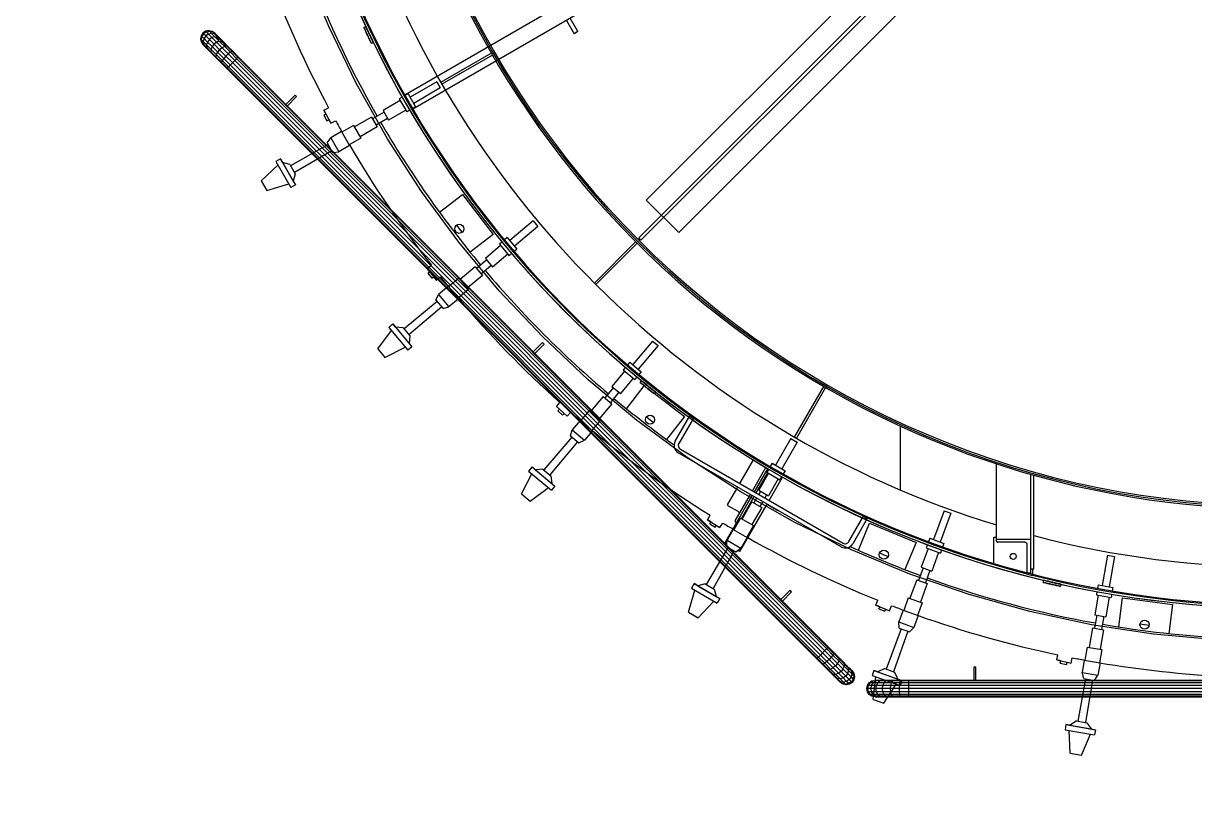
# Model space of a CAD drawing. Header units: metres. Extents: x 0 to 63075, y 0 to 44550.
# Drawn here: x 57811 to 58334, y 38478 to 38830 of the extents above; entities that cross this region are included whole.
import ezdxf

# ---------------------------------------------------------------- set-up
doc = ezdxf.new("R2010")
doc.units = ezdxf.units.M
doc.header["$LTSCALE"] = 75
for name, color, linetype in [('GSB', 7, 'Continuous'), ('ML6', 1, 'Continuous'), ('SDM', 7, 'Continuous'), ('SL1', 8, 'Continuous')]:
    doc.layers.add(name, color=color, linetype=linetype)
doc.styles.add('ROMANS', font='ROMANS.SHX')
doc.dimstyles.new('75___1-75', dxfattribs={"dimscale": 75, "dimtxt": 2.5, "dimasz": 2, "dimexe": 1.5, "dimexo": 1, "dimgap": 0.5, "dimtad": 1, "dimdec": 0, "dimzin": 12, "dimtxsty": 'ROMANS', "dimcen": 0, "dimclrd": 256, "dimclre": 256, "dimclrt": 3, "dimazin": 3, "dimtfac": 1, "dimtdec": 0, "dimtmove": 0, "dimatfit": 0, "dimfxl": 1, "dimlwd": -1, "dimlwe": -1, "dimarcsym": 0})

# ---------------------------------------------------------------- blocks, each defined once
blk = doc.blocks.new('A$C6bae614f')
at = {"layer": 'SL1'}
for p, q in [((400986.7, 32866.5), (402615.2, 34495)), ((400964.2, 32754.3), (402654.6, 34444.6)), ((402661.3, 34437.8), (400971, 32747.5)), ((402711.8, 34398.5), (401083.2, 32770)), ((401992, 34174.3), (400268.2, 33179.1)), ((402016.1, 34132.4), (400292.3, 33137.3)), ((400043.1, 33380.5), (399971.4, 33553.5)), ((400783.3, 33367.8), (400760.3, 33407.5)), ((399685.4, 33370.6), (399676, 33368.8)), ((399685.4, 33370.6), (399694.7, 33368.8)), ((399687.5, 33368.6), (399685.4, 33370.6)), ((400125, 33212.2), (400043.1, 33380.5)), ((400146.7, 33380.1), (400152.4, 33382.8)), ((400749.3, 33401.1), (400772.3, 33361.4)), ((399662.8, 33355.6), (399661, 33346.2)), ((399661, 33346.2), (399662.8, 33336.9)), ((399663.1, 33344.2), (399661, 33346.2)), ((399668.1, 33363.5), (399662.8, 33355.6)), ((399671.4, 33347), (399662.8, 33355.6)), ((399662.8, 33336.9), (399668.1, 33329)), ((399664.8, 33335), (399662.8, 33336.9)), ((399665, 33353.4), (399663.1, 33344.2)), ((399663.1, 33344.2), (399664.8, 33335)), ((399669.2, 33338), (399663.1, 33344.2)), ((399664.8, 33335), (399669.9, 33327.2)), ((399670.5, 33329.3), (399664.8, 33335)), ((399670.3, 33361.3), (399665, 33353.4)), ((399676, 33368.8), (399668.1, 33363.5)), ((399670.3, 33361.3), (399668.1, 33363.5)), ((399671.4, 33347), (399669.2, 33338)), ((399669.2, 33338), (399670.5, 33329.3)), ((399679.1, 33328.2), (399669.2, 33338)), ((399678.2, 33366.6), (399670.3, 33361.3)), ((399676.8, 33354.8), (399670.3, 33361.3)), ((399676.8, 33354.8), (399671.4, 33347)), ((399681.7, 33336.7), (399671.4, 33347)), ((399684.6, 33360.2), (399676, 33368.8)), ((399684.6, 33360.2), (399676.8, 33354.8)), ((399687.3, 33344.3), (399676.8, 33354.8)), ((399678.2, 33366.6), (399687.5, 33368.6)), ((399685.4, 33367.4), (399678.8, 33366.1)), ((399681.7, 33336.7), (399679.1, 33328.2)), ((399687.3, 33344.3), (399681.7, 33336.7)), ((399695.5, 33323), (399681.7, 33336.7)), ((399693.6, 33362.4), (399684.6, 33360.2)), ((399684.6, 33360.2), (399695, 33349.9)), ((399695, 33349.9), (399687.3, 33344.3)), ((399701.2, 33330.4), (399687.3, 33344.3)), ((399696.7, 33366.8), (399687.5, 33368.6)), ((399687.5, 33368.6), (399693.6, 33362.4)), ((399702.4, 33361.1), (399693.6, 33362.4)), ((399703.5, 33352.6), (399693.6, 33362.4)), ((399702.6, 33363.5), (399694.7, 33368.8)), ((399694.7, 33368.8), (399696.7, 33366.8)), ((399703.5, 33352.6), (399695, 33349.9)), ((399695, 33349.9), (399725.1, 33319.7)), ((399704.4, 33361.7), (399696.7, 33366.8)), ((399702.4, 33361.1), (399696.7, 33366.8)), ((399708.7, 33336.2), (399701.2, 33330.4)), ((399709.6, 33356.5), (399702.4, 33361.1)), ((399711.6, 33351.9), (399702.4, 33361.1)), ((399704.4, 33361.7), (399702.6, 33363.5)), ((399749.8, 33306.2), (399703.5, 33352.6)), ((399703.5, 33352.6), (399711.6, 33351.9)), ((399704.4, 33361.7), (399729.3, 33336.9)), ((399705.3, 33352.4), (399705.7, 33350.3)), ((399707.3, 33348.7), (399706.6, 33352.3)), ((399709.8, 33346.2), (399708.6, 33352.2)), ((399716.6, 33339.4), (399708.7, 33336.2)), ((399711.3, 33344.8), (399709.9, 33352.1)), ((399714.3, 33349.2), (399711.6, 33351.9)), ((399711.6, 33351.9), (399718.1, 33348.1)), ((399714.3, 33349.2), (399713.2, 33351)), ((399721.9, 33341.6), (399714.3, 33349.2)), ((399715.6, 33340.4), (399714.3, 33349.2)), ((399721.9, 33341.6), (399718.1, 33348.1)), ((399723.8, 33339.7), (399721.9, 33341.6)), ((399722.5, 33333.5), (399721.9, 33341.6)), ((399754.8, 33308.7), (399723.8, 33339.7)), ((399729.3, 33336.9), (399723.8, 33339.7)), ((399742.7, 33323.5), (399729.3, 33336.9)), ((400175, 33335.4), (400169.3, 33332.7)), ((400783.3, 33367.8), (400772.3, 33361.4)), ((399669.9, 33327.2), (399668.1, 33329)), ((399675.1, 33322), (399669.9, 33327.2)), ((399670.5, 33329.3), (399675.1, 33322)), ((399679.7, 33320), (399670.5, 33329.3)), ((399683.6, 33313.6), (399675.1, 33322)), ((399707.9, 33299.3), (399679.1, 33328.2)), ((399679.1, 33328.2), (399679.7, 33320)), ((399691.9, 33307.8), (399679.7, 33320)), ((399679.7, 33320), (399683.6, 33313.6)), ((399694.8, 33302.4), (399683.6, 33313.6)), ((399692.2, 33315), (399691.9, 33307.8)), ((399706.6, 33293.1), (399691.9, 33307.8)), ((399691.9, 33307.8), (399694.8, 33302.4)), ((399695.5, 33323), (399692.2, 33315)), ((399708.2, 33289), (399694.8, 33302.4)), ((399701.2, 33330.4), (399695.5, 33323)), ((399730.2, 33288.2), (399695.5, 33323)), ((399717.9, 33313.7), (399701.2, 33330.4)), ((399707.9, 33299.3), (399706.6, 33293.1)), ((399711.9, 33306.5), (399707.9, 33299.3)), ((399725.4, 33281.8), (399707.9, 33299.3)), ((399717.9, 33313.7), (399711.9, 33306.5)), ((399725.1, 33319.7), (399717.9, 33313.7)), ((399736.5, 33295.1), (399717.9, 33313.7)), ((399732.3, 33323.7), (399725.1, 33319.7)), ((399725.1, 33319.7), (399743.4, 33301.4)), ((399731.8, 33324.2), (399732.1, 33331.4)), ((399738.5, 33325), (399732.3, 33323.7)), ((399743.4, 33301.4), (399736.5, 33295.1)), ((399742.7, 33323.5), (399738.5, 33325)), ((399757.6, 33308.5), (399742.7, 33323.5)), ((399749.8, 33306.2), (399743.4, 33301.4)), ((399743.4, 33301.4), (399762.7, 33282.1)), ((399754.8, 33308.7), (399749.8, 33306.2)), ((399749.8, 33306.2), (399768.3, 33287.7)), ((399757.6, 33308.5), (399754.8, 33308.7)), ((399754.8, 33308.7), (399772, 33291.5)), ((399773.3, 33292.8), (399757.6, 33308.5)), ((400375.6, 33216.9), (400525.8, 33303.6)), ((399706.6, 33293.1), (399708.2, 33289)), ((399722.9, 33276.8), (399706.6, 33293.1)), ((399723.1, 33274), (399708.2, 33289)), ((399725.4, 33281.8), (399722.9, 33276.8)), ((399722.9, 33276.8), (399723.1, 33274)), ((399722.9, 33276.8), (399740.2, 33259.6)), ((399723.1, 33274), (399738.8, 33258.3)), ((399730.2, 33288.2), (399725.4, 33281.8)), ((399725.4, 33281.8), (399743.9, 33263.3)), ((399736.5, 33295.1), (399730.2, 33288.2)), ((399730.2, 33288.2), (399749.5, 33268.9)), ((399736.5, 33295.1), (399756.1, 33275.5)), ((399762.7, 33282.1), (399743.9, 33263.3)), ((401504.5, 31513.8), (399749.5, 33268.9)), ((401511.1, 31520.4), (399756.1, 33275.5)), ((399768.3, 33287.7), (399762.7, 33282.1)), ((401517.7, 31527), (399762.7, 33282.1)), ((399772, 33291.5), (399768.3, 33287.7)), ((401523.3, 31532.6), (399768.3, 33287.7)), ((399773.3, 33292.8), (399772, 33291.5)), ((401527, 31536.4), (399772, 33291.5)), ((399773.3, 33292.8), (401559, 31507)), ((400529, 33298.1), (400378.8, 33211.4)), ((399740.2, 33259.6), (399738.8, 33258.3)), ((401493.8, 31503.2), (399738.8, 33258.3)), ((399743.9, 33263.3), (399740.2, 33259.6)), ((401495.2, 31504.5), (399740.2, 33259.6)), ((401498.9, 31508.2), (399743.9, 33263.3)), ((400217, 33049.2), (400125, 33212.2)), ((400363.5, 33218.5), (400284.4, 33172.9)), ((400374.1, 33200.1), (400295, 33154.4)), ((400363.5, 33218.5), (400374.1, 33200.1)), ((399942.4, 33179), (399914.8, 33151.4)), ((399919.3, 33146.9), (399946.9, 33174.5)), ((399946.9, 33174.5), (399942.4, 33179)), ((400254.9, 33162.9), (400203.8, 33133.3)), ((400260.9, 33172.7), (400252.2, 33167.7)), ((400252.2, 33167.7), (400274.4, 33129.1)), ((400278.6, 33182.9), (400269.1, 33177.5)), ((400278.6, 33182.9), (400300.8, 33144.4)), ((400028.2, 33133.7), (400041.9, 33141)), ((400028.2, 33133.7), (400048.6, 33095.1)), ((400034, 33122.8), (400028.2, 33133.7)), ((400206.8, 33128), (400172.4, 33108.2)), ((400203.8, 33133.3), (400220.5, 33104.4)), ((400271.6, 33133.9), (400220.5, 33104.4)), ((400283.1, 33134.2), (400274.4, 33129.1)), ((400300.8, 33144.4), (400291.4, 33138.9)), ((400027.8, 33119.5), (400034, 33122.8)), ((400027.8, 33119.5), (400036.6, 33102.8)), ((400034, 33122.8), (400042.9, 33106)), ((400036.6, 33102.8), (400042.9, 33106)), ((400042.9, 33106), (400048.6, 33095.1)), ((400048.6, 33095.1), (400062.8, 33102.5)), ((400169.4, 33113.5), (400118.7, 33084.2)), ((400169.4, 33113.5), (400186.1, 33084.6)), ((400217.4, 33109.7), (400183.1, 33089.8)), ((400080.4, 33070.4), (400048.2, 33051.8)), ((400080.4, 33070.4), (400104.3, 33029)), ((400116, 33088.8), (400081.3, 33068.8)), ((400116, 33088.8), (400138, 33050.6)), ((400186.1, 33084.6), (400135.4, 33055.3)), ((400040.4, 33032), (399929, 32968.7)), ((400037.6, 33036.9), (400048.2, 33051.8)), ((400037.6, 33036.9), (400053.9, 33008.7)), ((400048.2, 33051.8), (400072.1, 33010.4)), ((400104.3, 33029), (400072.1, 33010.4)), ((400138, 33050.6), (400103.4, 33030.6)), ((400318.6, 32892), (400217, 33049.2)), ((399898.7, 32989.2), (399885, 32981.3)), ((399898.7, 32989.2), (399943.1, 32912.2)), ((399905.1, 32978.3), (399898.7, 32989.2)), ((400051.1, 33013.5), (399940.5, 32948.7)), ((400053.9, 33008.7), (400072.1, 33010.4)), ((399841.7, 32924.4), (399891.2, 32970.6)), ((399885, 32981.3), (399929.4, 32904.3)), ((399905.1, 32978.3), (399936.9, 32923.2)), ((399927, 32972.2), (399905.1, 32978.3)), ((399927, 32972.2), (399942.5, 32945.3)), ((399841.7, 32924.4), (399858.5, 32895.3)), ((399942.5, 32945.3), (399936.9, 32923.2)), ((399936.9, 32923.2), (399943.1, 32912.2)), ((399858.5, 32895.3), (399923.2, 32915.1)), ((399943.1, 32912.2), (399929.4, 32904.3)), ((400429.5, 32741.2), (400318.6, 32892)), ((400371.4, 32830.6), (400440.3, 32883.6)), ((400440.3, 32883.6), (400531.6, 32764.6)), ((401083.2, 32770), (400986.7, 32866.5)), ((400650.7, 32805.1), (400580.7, 32746.4)), ((400664.4, 32788.7), (400594.4, 32730)), ((400650.7, 32805.1), (400664.4, 32788.7)), ((400531.6, 32764.6), (400462.7, 32711.6)), ((400557.6, 32742.1), (400549.9, 32735.6)), ((400573.3, 32755.2), (400564.9, 32748.2)), ((400573.3, 32755.2), (400601.9, 32721.2)), ((400832.4, 32620.2), (400955, 32742.9)), ((400971, 32747.5), (400964.2, 32754.3)), ((400549.4, 32597.4), (400429.5, 32741.2)), ((400553.5, 32731.4), (400508.2, 32693.4)), ((400549.9, 32735.6), (400578.5, 32701.5)), ((400586.2, 32708), (400578.5, 32701.5)), ((400601.9, 32721.2), (400593.5, 32714.1)), ((400959.5, 32738.4), (400836.8, 32615.7)), ((400335.3, 32663.3), (400347.5, 32672.8)), ((400512.1, 32688.7), (400481.7, 32663.3)), ((400525.8, 32672.5), (400495.4, 32646.9)), ((400508.2, 32693.4), (400529.7, 32667.8)), ((400574.9, 32705.8), (400529.7, 32667.8)), ((400335.3, 32663.3), (400362.1, 32628.8)), ((400342.8, 32653.6), (400335.3, 32663.3)), ((400337.4, 32649.2), (400342.8, 32653.6)), ((400337.4, 32649.2), (400348.9, 32634.3)), ((400342.8, 32653.6), (400354.5, 32638.5)), ((400348.9, 32634.3), (400354.5, 32638.5)), ((400354.5, 32638.5), (400362.1, 32628.8)), ((400362.1, 32628.8), (400374.8, 32638.6)), ((400477.8, 32667.9), (400432.9, 32630.2)), ((400499.3, 32642.3), (400454.4, 32604.7)), ((400477.8, 32667.9), (400499.3, 32642.3)), ((400397.7, 32610), (400369.2, 32586.1)), ((400397.7, 32610), (400428.4, 32573.4)), ((400429.5, 32634.3), (400398.9, 32608.6)), ((400429.5, 32634.3), (400457.8, 32600.6)), ((400361.3, 32569.6), (400369.2, 32586.1)), ((400361.3, 32569.6), (400382.2, 32544.6)), ((400369.2, 32586.1), (400399.9, 32549.5)), ((400428.4, 32573.4), (400399.9, 32549.5)), ((400457.8, 32600.6), (400427.2, 32574.9)), ((400677.7, 32461.1), (400549.4, 32597.4)), ((400364.9, 32565.3), (400266.2, 32483.6)), ((400378.6, 32548.9), (400281, 32465.9)), ((400382.2, 32544.6), (400399.9, 32549.5)), ((400232.8, 32498.5), (400220.7, 32488.4)), ((400232.8, 32498.5), (400289.9, 32430.4)), ((400241, 32488.9), (400232.8, 32498.5)), ((400187.9, 32424.8), (400228.6, 32478.9)), ((400220.7, 32488.4), (400277.8, 32420.3)), ((400241, 32488.9), (400281.8, 32440.2)), ((400263.6, 32486.7), (400241, 32488.9)), ((400263.6, 32486.7), (400283.6, 32462.8)), ((400209.5, 32399.1), (400269.9, 32429.8)), ((400289.9, 32430.4), (400277.8, 32420.3)), ((400283.6, 32462.8), (400281.8, 32440.2)), ((400281.8, 32440.2), (400289.9, 32430.4)), ((400678.5, 32442.9), (400650.8, 32415.2)), ((400655.3, 32410.7), (400683, 32438.4)), ((400814, 32332.7), (400677.7, 32461.1)), ((400683, 32438.4), (400678.5, 32442.9)), ((401005.4, 32447.7), (400946.7, 32377.8)), ((401021.7, 32434.1), (400963, 32364.1)), ((401005.4, 32447.7), (401021.7, 32434.1)), ((400187.9, 32424.8), (400209.5, 32399.1)), ((400924.6, 32369.6), (400918.2, 32361.9)), ((400918.2, 32361.9), (400952.3, 32333.3)), ((400937.8, 32385.2), (400930.8, 32376.9)), ((400937.8, 32385.2), (400971.9, 32356.6)), ((400957.8, 32212.9), (400814, 32332.7)), ((400922.4, 32358.3), (400884.4, 32313)), ((400948, 32336.8), (400910, 32291.6)), ((400958.7, 32341), (400952.3, 32333.3)), ((400971.9, 32356.6), (400964.8, 32348.3)), ((400968.8, 32324.5), (400972.8, 32329.5)), ((400889.1, 32309.1), (400863.6, 32278.8)), ((400905.3, 32295.5), (400879.9, 32265.1)), ((400884.4, 32313), (400910, 32291.6)), ((400928.2, 32246), (400980.9, 32314.7)), ((401013.7, 32296.6), (401009.8, 32291.7)), ((401010.5, 32292.5), (401100.2, 32223.7)), ((401428, 32162.1), (401514.7, 32312.3)), ((401520.2, 32309.2), (401433.5, 32158.9)), ((400719.4, 32253.4), (400729.7, 32264.9)), ((400858.9, 32282.7), (400821.3, 32237.8)), ((400884.5, 32261.2), (400846.8, 32216.3)), ((400858.9, 32282.7), (400884.5, 32261.2)), ((400719.4, 32253.4), (400751.7, 32224)), ((400728.5, 32245.1), (400719.4, 32253.4)), ((400723.8, 32239.9), (400728.5, 32245.1)), ((400723.8, 32239.9), (400737.8, 32227.2)), ((400728.5, 32245.1), (400742.6, 32232.3)), ((400737.8, 32227.2), (400742.6, 32232.3)), ((400742.6, 32232.3), (400751.7, 32224)), ((400751.7, 32224), (400762.5, 32235.9)), ((400817.2, 32241.2), (400791.5, 32210.5)), ((400817.2, 32241.2), (400850.9, 32212.9)), ((401100.2, 32223.7), (401047.2, 32154.7)), ((401072.6, 32149.9), (401116.1, 32225.1)), ((401116.1, 32225.1), (401127.1, 32218.8)), ((400790, 32211.7), (400766.1, 32183.2)), ((400790, 32211.7), (400826.6, 32181)), ((400850.9, 32212.9), (400825.2, 32182.2)), ((401108.6, 32101.9), (400957.8, 32212.9)), ((401127.1, 32218.8), (401083.6, 32143.5)), ((401742.6, 32004.8), (401742.6, 32194.5)), ((400765.5, 32162), (400682.5, 32064.4)), ((400761.2, 32165.6), (400766.1, 32183.2)), ((400761.2, 32165.6), (400786.2, 32144.6)), ((400766.1, 32183.2), (400802.7, 32152.5)), ((400786.2, 32144.6), (400802.7, 32152.5)), ((400826.6, 32181), (400802.7, 32152.5)), ((401416.7, 32157.5), (401371, 32078.4)), ((401416.7, 32157.5), (401435.1, 32146.8)), ((400781.9, 32148.3), (400700.2, 32049.5)), ((401565.9, 31835.8), (401081.9, 32115.2)), ((401088.3, 32126.2), (401572.2, 31846.8)), ((401435.1, 32146.8), (401389.5, 32067.7)), ((401265.8, 32000.3), (401108.6, 32101.9)), ((401304.5, 32094.2), (401264.3, 32024.6)), ((401361, 32084.2), (401355.5, 32074.7)), ((401361, 32084.2), (401399.5, 32061.9)), ((402027.9, 31853), (402027.9, 32082.8)), ((400615.7, 31992.9), (400646.4, 32053.2)), ((400647, 32073.3), (400636.9, 32061.2)), ((400636.9, 32061.2), (400705, 32004.1)), ((400647, 32073.3), (400715.1, 32016.2)), ((400656.8, 32065.2), (400647, 32073.3)), ((400679.4, 32067), (400656.8, 32065.2)), ((400656.8, 32065.2), (400705.5, 32024.4)), ((400679.4, 32067), (400703.2, 32047)), ((400703.2, 32047), (400705.5, 32024.4)), ((401302.8, 32002.3), (401342.6, 32071.3)), ((401308.3, 31999.2), (401348, 32068.1)), ((401313.8, 31996), (401348.5, 32056.1)), ((401350.5, 32055), (401321, 32003.8)), ((401350.8, 32066.5), (401345.7, 32057.7)), ((401345.7, 32057.7), (401384.3, 32035.5)), ((401399.5, 32061.9), (401394, 32052.5)), ((402129.5, 32051.7), (402129.5, 31757.1)), ((402139, 31769.9), (402139, 32049)), ((400641.4, 31971.3), (400695.5, 32012)), ((400715.1, 32016.2), (400705, 32004.1)), ((400705.5, 32024.4), (400715.1, 32016.2)), ((401257.9, 32013.6), (401228.6, 31962.7)), ((401379.4, 32038.3), (401349.9, 31987.1)), ((401352.3, 31973.8), (401392, 32042.7)), ((401389.3, 32044.2), (401384.3, 32035.5)), ((400615.7, 31992.9), (400641.4, 31971.3)), ((401220.5, 31847.2), (401301.9, 31988.2)), ((401251.3, 31913.3), (401296.4, 31991.4)), ((401428.8, 31908.3), (401265.8, 32000.3)), ((401269.8, 31919.9), (401307.4, 31985)), ((401314.7, 31980.8), (401306.4, 31966.4)), ((401321, 32003.8), (401349.9, 31987.1)), ((401326.2, 32000.7), (401321.1, 31991.8)), ((401344.6, 31990.1), (401339.5, 31981.2)), ((401260.1, 31940.4), (401231.1, 31957.2)), ((401264.5, 31821.7), (401345.9, 31962.8)), ((401301.1, 31969.4), (401271.8, 31918.7)), ((401330.1, 31952.7), (401300.8, 31902)), ((401301.1, 31969.4), (401330.1, 31952.7)), ((401333.1, 31970.2), (401324.8, 31955.8)), ((401872.2, 31943), (401840.9, 31857.2)), ((401872.2, 31943), (401892.2, 31935.7)), ((401168.8, 31916.4), (401177, 31929.5)), ((401168.8, 31916.4), (401205.7, 31893.1)), ((401179.2, 31909.8), (401168.8, 31916.4)), ((401175.5, 31903.9), (401179.2, 31909.8)), ((401179.2, 31909.8), (401195.3, 31899.7)), ((401205.7, 31893.1), (401214.3, 31906.6)), ((401267.2, 31921.4), (401247.2, 31886.7)), ((401253.9, 31907.7), (401255.1, 31907.1)), ((401267.2, 31921.4), (401305.4, 31899.3)), ((401597.1, 31826.4), (401428.8, 31908.3)), ((401589.6, 31851.4), (401633, 31926.7)), ((401644, 31920.3), (401600.6, 31845.1)), ((401633, 31926.7), (401644, 31920.3)), ((401892.2, 31935.7), (401860.9, 31849.9)), ((401175.5, 31903.9), (401191.5, 31893.8)), ((401191.5, 31893.8), (401195.3, 31899.7)), ((401195.3, 31899.7), (401205.7, 31893.1)), ((401245.6, 31887.6), (401227, 31855.4)), ((401245.6, 31887.6), (401287, 31863.8)), ((401305.4, 31899.3), (401285.4, 31864.7)), ((401617.5, 31825.5), (401650.7, 31905.8)), ((401650.7, 31905.8), (401789.3, 31848.4)), ((401220.5, 31847.2), (401221.7, 31846.5)), ((401221.7, 31846.5), (401225.9, 31844)), ((401225.2, 31837.2), (401227, 31855.4)), ((401225.2, 31837.2), (401253.5, 31820.9)), ((401227, 31855.4), (401268.4, 31831.5)), ((401287, 31863.8), (401268.4, 31831.5)), ((401789.3, 31848.4), (401756, 31768.1)), ((401823, 31842), (401819.6, 31832.5)), ((401830, 31861.1), (401826.3, 31850.9)), ((401830, 31861.1), (401871.8, 31845.9)), ((401871.8, 31845.9), (401868.1, 31835.7)), ((402020.5, 31784.7), (402020.5, 31864.7)), ((402020.5, 31864.7), (402027.9, 31864.7)), ((402027.9, 31858.7), (402129.5, 31858.7)), ((402112.1, 31849.2), (402031.7, 31849.2)), ((402119.9, 31760.9), (402119.9, 31841.3)), ((401230.1, 31834.4), (401165.3, 31723.9)), ((401248.6, 31823.7), (401185.3, 31712.3)), ((401253.5, 31820.9), (401268.4, 31831.5)), ((401260.1, 31824.2), (401259.1, 31824.9)), ((401264.5, 31821.7), (401260.1, 31824.2)), ((401770.1, 31754.7), (401597.1, 31826.4)), ((401824.8, 31830.6), (401804.6, 31775)), ((401819.6, 31832.5), (401861.4, 31817.3)), ((401856.2, 31819.2), (401836, 31763.6)), ((401864.9, 31826.7), (401861.4, 31817.3)), ((402358, 31810.9), (402342.1, 31720.9)), ((402358, 31810.9), (402378.9, 31807.2)), ((402378.9, 31807.2), (402363.1, 31717.2)), ((401810.3, 31773), (401796.7, 31735.7)), ((401804.6, 31775), (401836, 31763.6)), ((402135.5, 31749.7), (402020.5, 31784.7)), ((402129.5, 31769.9), (402139, 31769.9)), ((402135.5, 31769.9), (402135.5, 31749.7)), ((401947, 31693.7), (401770.1, 31754.7)), ((401791, 31737.8), (401771, 31682.7)), ((401791, 31737.8), (401822.4, 31726.3)), ((401830.3, 31765.7), (401816.7, 31728.4)), ((402129.5, 31757.1), (402123.8, 31757.1)), ((402167.5, 31730.2), (402168.9, 31736.4)), ((401111.9, 31641.9), (401131.6, 31706.6)), ((401128.8, 31726.5), (401120.9, 31712.8)), ((401120.9, 31712.8), (401197.9, 31668.3)), ((401128.8, 31726.5), (401205.8, 31682)), ((401139.8, 31720.2), (401128.8, 31726.5)), ((401161.8, 31725.9), (401139.8, 31720.2)), ((401139.8, 31720.2), (401194.9, 31688.4)), ((401161.8, 31725.9), (401188.8, 31710.3)), ((401188.8, 31710.3), (401194.9, 31688.4)), ((401414.6, 31706.7), (401386.9, 31679.1)), ((401391.4, 31674.6), (401419.1, 31702.3)), ((401419.1, 31702.3), (401414.6, 31706.7)), ((401822.4, 31726.3), (401802.4, 31671.3)), ((402220.1, 31724.6), (402218.7, 31718.4)), ((402327.1, 31702.8), (402325.4, 31692.9)), ((402330.7, 31723), (402328.8, 31712.2)), ((402330.7, 31723), (402374.5, 31715.2)), ((402374.5, 31715.2), (402372.6, 31704.5)), ((401141, 31625.1), (401187.2, 31674.5)), ((401194.9, 31688.4), (401205.8, 31682)), ((401205.8, 31682), (401197.9, 31668.3)), ((401669.9, 31662.5), (401675.7, 31676.9)), ((401669.9, 31662.5), (401710.3, 31646)), ((401681.3, 31657.9), (401669.9, 31662.5)), ((401766, 31684.5), (401752.3, 31646.9)), ((401766, 31684.5), (401807.4, 31669.5)), ((401807.4, 31669.5), (401793.7, 31631.9)), ((402127.3, 31643.4), (401947, 31693.7)), ((402330.8, 31692), (402320.6, 31633.8)), ((402325.4, 31692.9), (402369.2, 31685.2)), ((402363.7, 31686.2), (402353.5, 31628)), ((402371, 31695.1), (402369.2, 31685.2)), ((402392, 31597.6), (402403.4, 31683.8)), ((402403.4, 31683.8), (402552.1, 31664.2)), ((402552.1, 31664.2), (402540.7, 31578)), ((401111.9, 31641.9), (401141, 31625.1)), ((401678.7, 31651.4), (401681.3, 31657.9)), ((401678.7, 31651.4), (401696.2, 31644.2)), ((401681.3, 31657.9), (401698.9, 31650.7)), ((401696.2, 31644.2), (401698.9, 31650.7)), ((401698.9, 31650.7), (401710.3, 31646)), ((401710.3, 31646), (401716.4, 31660.8)), ((401750.6, 31647.6), (401737.8, 31612.6)), ((401750.6, 31647.6), (401795.4, 31631.2)), ((401795.4, 31631.2), (401782.7, 31596.3)), ((402310.4, 31604.1), (402127.3, 31643.4)), ((402326.6, 31632.7), (402319.6, 31593.6)), ((402320.6, 31633.8), (402353.5, 31628)), ((402347.5, 31629), (402340.6, 31589.9)), ((401744.5, 31592.4), (401699.9, 31472.3)), ((401737.8, 31612.6), (401782.7, 31596.3)), ((401739.2, 31594.4), (401737.8, 31612.6)), ((401739.2, 31594.4), (401769.9, 31583.2)), ((401769.9, 31583.2), (401782.7, 31596.3)), ((402313.7, 31594.7), (402303.5, 31537)), ((402495.4, 31575.9), (402310.4, 31604.1)), ((402313.7, 31594.7), (402346.6, 31588.9)), ((401764.6, 31585.1), (401721.6, 31464.4)), ((402346.6, 31588.9), (402336.4, 31531.2)), ((402681.9, 31559), (402495.4, 31575.9)), ((401527, 31536.4), (401511.1, 31520.4)), ((401537, 31507.7), (401517.7, 31527)), ((401541.7, 31514.2), (401523.3, 31532.6)), ((401528.3, 31537.7), (401527, 31536.4)), ((401527, 31536.4), (401544.2, 31519.1)), ((402298.3, 31537.9), (402291.3, 31498.5)), ((402298.3, 31537.9), (402341.7, 31530.3)), ((402341.7, 31530.3), (402334.7, 31490.9)), ((401495.2, 31504.5), (401493.8, 31503.2)), ((401509.6, 31487.4), (401493.8, 31503.2)), ((401504.5, 31513.8), (401495.2, 31504.5)), ((401512.4, 31487.3), (401495.2, 31504.5)), ((401517.3, 31489.8), (401498.9, 31508.2)), ((401511.1, 31520.4), (401504.5, 31513.8)), ((401542.1, 31476.2), (401504.5, 31513.8)), ((401530.7, 31500.8), (401511.1, 31520.4)), ((401517.3, 31489.8), (401512.4, 31487.3)), ((401523.8, 31494.5), (401517.3, 31489.8)), ((401534.9, 31472.2), (401517.3, 31489.8)), ((401530.7, 31500.8), (401523.8, 31494.5)), ((401537, 31507.7), (401530.7, 31500.8)), ((401590.3, 31441.2), (401530.7, 31500.8)), ((401536.3, 31519.6), (401541.3, 31522.1)), ((401541.7, 31514.2), (401537, 31507.7)), ((401537, 31507.7), (401555.3, 31489.4)), ((401544.2, 31519.1), (401541.7, 31514.2)), ((401559.3, 31496.6), (401541.7, 31514.2)), ((401544.2, 31519.1), (401544.1, 31521.9)), ((401587.5, 31475.9), (401544.2, 31519.1)), ((401555.3, 31489.4), (401549.3, 31482.2)), ((401554.9, 31508.5), (401559, 31507)), ((401559.3, 31496.6), (401555.3, 31489.4)), ((401555.3, 31489.4), (401571.7, 31473)), ((401559, 31507), (401560.6, 31502.8)), ((401572.4, 31493.6), (401559, 31507)), ((401560.6, 31502.8), (401559.3, 31496.6)), ((401588.1, 31467.8), (401559.3, 31496.6)), ((401572.4, 31493.6), (401575.2, 31488.1)), ((401583.6, 31482.4), (401572.4, 31493.6)), ((401575.2, 31488.1), (401575, 31480.9)), ((402207.5, 31499.6), (402210.7, 31514.7)), ((402207.5, 31499.6), (402250.2, 31490.3)), ((402219.5, 31496.9), (402207.5, 31499.6)), ((402218.1, 31490.1), (402219.5, 31496.9)), ((402218.1, 31490.1), (402236.6, 31486.1)), ((402219.5, 31496.9), (402238.1, 31492.9)), ((402236.6, 31486.1), (402238.1, 31492.9)), ((402238.1, 31492.9), (402250.2, 31490.3)), ((402250.2, 31490.3), (402253.6, 31506)), ((402289.5, 31498.8), (402283, 31462.2)), ((402289.5, 31498.8), (402336.5, 31490.5)), ((402336.5, 31490.5), (402330.1, 31453.9)), ((401512.4, 31487.3), (401509.6, 31487.4)), ((401524.5, 31472.5), (401509.6, 31487.4)), ((401528.7, 31470.9), (401512.4, 31487.3)), ((401528.7, 31470.9), (401524.5, 31472.5)), ((401537.9, 31459.1), (401524.5, 31472.5)), ((401534.9, 31472.2), (401528.7, 31470.9)), ((401543.4, 31456.3), (401528.7, 31470.9)), ((401542.1, 31476.2), (401534.9, 31472.2)), ((401550.6, 31456.5), (401534.9, 31472.2)), ((401562.8, 31434.2), (401537.9, 31459.1)), ((401543.4, 31456.3), (401537.9, 31459.1)), ((401549.3, 31482.2), (401542.1, 31476.2)), ((401572.2, 31446.1), (401542.1, 31476.2)), ((401550.6, 31456.5), (401543.4, 31456.3)), ((401564.8, 31434.8), (401543.4, 31456.3)), ((401558.5, 31459.8), (401550.6, 31456.5)), ((401573.6, 31433.5), (401550.6, 31456.5)), ((401565.9, 31465.6), (401558.5, 31459.8)), ((401571.7, 31473), (401565.9, 31465.6)), ((401575, 31480.9), (401571.7, 31473)), ((401571.7, 31473), (401595.8, 31448.9)), ((401585.4, 31459.3), (401579.9, 31451.6)), ((401592.1, 31474), (401583.6, 31482.4)), ((401583.6, 31482.4), (401587.5, 31475.9)), ((401588.1, 31467.8), (401585.4, 31459.3)), ((401596.7, 31466.7), (401587.5, 31475.9)), ((401587.5, 31475.9), (401588.1, 31467.8)), ((401604.1, 31451.8), (401588.1, 31467.8)), ((401597.3, 31468.7), (401592.1, 31474)), ((401592.1, 31474), (401596.7, 31466.7)), ((401598, 31457.9), (401595.8, 31448.9)), ((401596.7, 31466.7), (401598, 31457.9)), ((401602.4, 31461), (401596.7, 31466.7)), ((401597.3, 31468.7), (401602.4, 31461)), ((401599.1, 31467), (401597.3, 31468.7)), ((401599.1, 31467), (401604.3, 31459)), ((401602.4, 31461), (401604.1, 31451.8)), ((401602.4, 31461), (401604.3, 31459)), ((401604.3, 31459), (401606.2, 31449.7)), ((401663.5, 31468.6), (401658.1, 31453.7)), ((401658.1, 31453.7), (401741.6, 31423.3)), ((401663.5, 31468.6), (401747, 31438.2)), ((401675.4, 31464.3), (401663.5, 31468.6)), ((401696.1, 31473.7), (401675.4, 31464.3)), ((401675.4, 31464.3), (401735.2, 31442.6)), ((401696.1, 31473.7), (401725.3, 31463.1)), ((401725.3, 31463.1), (401735.2, 31442.6)), ((401960.8, 31477.8), (401960.8, 31438.7)), ((401967.2, 31477.8), (401960.8, 31477.8)), ((401967.2, 31438.7), (401967.2, 31477.8)), ((402283, 31462.2), (402330.1, 31453.9)), ((402287.6, 31444.5), (402283, 31462.2)), ((402319.7, 31438.8), (402330.1, 31453.9)), ((401555.6, 31444), (401549.1, 31447.9)), ((401563.7, 31443.4), (401555.6, 31444)), ((401564.8, 31434.8), (401557.5, 31439.5)), ((401570.5, 31429.1), (401562.8, 31434.2)), ((401562.8, 31434.2), (401564.6, 31432.4)), ((401572.2, 31446.1), (401563.7, 31443.4)), ((401572.5, 31427.2), (401564.6, 31432.4)), ((401573.6, 31433.5), (401564.8, 31434.8)), ((401572.5, 31427.2), (401564.8, 31434.8)), ((401579.7, 31427.4), (401570.5, 31429.1)), ((401579.9, 31451.6), (401572.2, 31446.1)), ((401582.6, 31435.7), (401572.2, 31446.1)), ((401581.8, 31425.3), (401572.5, 31427.2)), ((401582.6, 31435.7), (401573.6, 31433.5)), ((401579.7, 31427.4), (401573.6, 31433.5)), ((401589, 31429.3), (401579.7, 31427.4)), ((401579.7, 31427.4), (401581.8, 31425.3)), ((401591.1, 31427.2), (401581.8, 31425.3)), ((401590.3, 31441.2), (401582.6, 31435.7)), ((401589, 31429.3), (401582.6, 31435.7)), ((401596.9, 31434.7), (401589, 31429.3)), ((401589, 31429.3), (401591.1, 31427.2)), ((401595.8, 31448.9), (401590.3, 31441.2)), ((401596.9, 31434.7), (401590.3, 31441.2)), ((401599.1, 31432.4), (401591.1, 31427.2)), ((401595.8, 31448.9), (401602.2, 31442.5)), ((401602.2, 31442.5), (401596.9, 31434.7)), ((401596.9, 31434.7), (401599.1, 31432.4)), ((401604.3, 31440.4), (401599.1, 31432.4)), ((401604.1, 31451.8), (401602.2, 31442.5)), ((401602.2, 31442.5), (401604.3, 31440.4)), ((401604.1, 31451.8), (401606.2, 31449.7)), ((401606.2, 31449.7), (401604.3, 31440.4)), ((401642.8, 31414.3), (401644.6, 31423.7)), ((401644.6, 31423.7), (401649.9, 31431.6)), ((404095.3, 31423.6), (401644.6, 31423.7)), ((401645.9, 31414.3), (401647.7, 31423.7)), ((401647.7, 31423.7), (401652.8, 31431.6)), ((401649.9, 31431.6), (401657.8, 31436.9)), ((404090, 31431.5), (401649.9, 31431.6)), ((401652.8, 31431.6), (401660.6, 31436.9)), ((401655.1, 31414.3), (401656.7, 31423.7)), ((401656.7, 31423.7), (401661.5, 31431.6)), ((401657.8, 31436.9), (401667.2, 31438.7)), ((404082.1, 31436.8), (401657.8, 31436.9)), ((401660.6, 31436.9), (401669.7, 31438.7)), ((401661.5, 31382.3), (401669.7, 31449.5)), ((401661.5, 31431.6), (401668.6, 31436.9)), ((404072.8, 31438.7), (401667.2, 31438.7)), ((401668.6, 31436.9), (401677.1, 31438.7)), ((401669.9, 31414.3), (401671.3, 31423.7)), ((401671.3, 31423.7), (401675.5, 31431.6)), ((401675.5, 31431.6), (401681.7, 31436.9)), ((401681.7, 31436.9), (401689, 31438.7)), ((401689.6, 31414.3), (401690.7, 31423.7)), ((401690.7, 31423.7), (401694, 31431.6)), ((401693.1, 31370.8), (401730, 31427.6)), ((401694, 31431.6), (401699, 31436.9)), ((401699, 31436.9), (401704.8, 31438.7)), ((401713.2, 31414.3), (401714, 31423.7)), ((401714, 31423.7), (401716.3, 31431.6)), ((401716.3, 31431.6), (401719.7, 31436.9)), ((401719.7, 31436.9), (401723.8, 31438.7)), ((401735.2, 31442.6), (401747, 31438.2)), ((401739.5, 31414.3), (401739.9, 31423.7)), ((401739.9, 31423.7), (401741.1, 31431.6)), ((401741.1, 31431.6), (401742.8, 31436.9)), ((401747, 31438.2), (401741.6, 31423.3)), ((401742.8, 31436.9), (401744.9, 31438.7)), ((401767.2, 31391.8), (401767.2, 31438.7)), ((402293.1, 31443.5), (402270, 31317.5)), ((402287.6, 31444.5), (402319.7, 31438.8)), ((402314.2, 31439.8), (402292.8, 31313.4)), ((401644.6, 31405), (401642.8, 31414.3)), ((404097.2, 31414.3), (401642.8, 31414.3)), ((401649.9, 31397.1), (401644.6, 31405)), ((404095.3, 31404.9), (401644.6, 31405)), ((401647.7, 31405), (401645.9, 31414.3)), ((401652.8, 31397.1), (401647.7, 31405)), ((401657.8, 31391.8), (401649.9, 31397.1)), ((404090, 31397), (401649.9, 31397.1)), ((401660.6, 31391.8), (401652.8, 31397.1)), ((401656.7, 31405), (401655.1, 31414.3)), ((401661.5, 31397.1), (401656.7, 31405)), ((401667.2, 31389.9), (401657.8, 31391.8)), ((404082.1, 31391.7), (401657.8, 31391.8)), ((401669.7, 31389.9), (401660.6, 31391.8)), ((401668.6, 31391.8), (401661.5, 31397.1)), ((401667.2, 31389.9), (404072.8, 31389.9)), ((401677.1, 31389.9), (401668.6, 31391.8)), ((401671.3, 31405), (401669.9, 31414.3)), ((401675.5, 31397.1), (401671.3, 31405)), ((401681.7, 31391.8), (401675.5, 31397.1)), ((401689, 31389.9), (401681.7, 31391.8)), ((401690.7, 31405), (401689.6, 31414.3)), ((401694, 31397.1), (401690.7, 31405)), ((401699, 31391.8), (401694, 31397.1)), ((401704.8, 31389.9), (401699, 31391.8)), ((401714, 31405), (401713.2, 31414.3)), ((401716.3, 31397.1), (401714, 31405)), ((401719.7, 31391.8), (401716.3, 31397.1)), ((401723.8, 31389.9), (401719.7, 31391.8)), ((401739.9, 31405), (401739.5, 31414.3)), ((401741.1, 31397.1), (401739.9, 31405)), ((401742.8, 31391.8), (401741.1, 31397.1)), ((401744.9, 31389.9), (401742.8, 31391.8)), ((401767.2, 31389.9), (401767.2, 31391.8)), ((401661.5, 31382.3), (401693.1, 31370.8)), ((402266.1, 31318.1), (402247.3, 31305.3)), ((402266.1, 31318.1), (402296.7, 31312.7)), ((402234.9, 31307.5), (402232.1, 31291.9)), ((402232.1, 31291.9), (402319.7, 31276.4)), ((402234.9, 31307.5), (402322.4, 31292)), ((402247.3, 31305.3), (402234.9, 31307.5)), ((402247.9, 31222.1), (402244.3, 31289.7)), ((402247.3, 31305.3), (402309.9, 31294.3)), ((402296.7, 31312.7), (402309.9, 31294.3)), ((402309.9, 31294.3), (402322.4, 31292)), ((402322.4, 31292), (402319.7, 31276.4)), ((402281, 31216.3), (402307.5, 31278.6)), ((402247.9, 31222.1), (402281, 31216.3))]:
    blk.add_line(p, q, dxfattribs=at)
for centre, radius in [((400430.4, 32781.4), 13.5), ((400998.1, 32213.8), 13.5), ((401693.2, 31812.4), 13.5), ((402078, 31807.2), 9), ((402468.6, 31604.6), 13.5)]:
    blk.add_circle(centre, radius, dxfattribs=at)
for centre, radius, start, end in [((402870.1, 34653.3), 3000, 163.8139, 17.1637), ((402870.1, 34653.3), 2990.5, 163.7611, 17.2199), ((402870.1, 34653.3), 2705, 166.2755, 316.7875), ((402870.1, 34653.3), 3000, 176.0693, 316.0879), ((402870.1, 34653.3), 2993.5, 176.0608, 255.0634), ((402870.1, 34653.3), 2700, 180.0486, 269.9476), ((402870.1, 34653.3), 2695.2, 180.0487, 269.9475), ((402870.1, 34653.3), 2878.5, 197.2072, 252.9874), ((402870.1, 34653.3), 3092.8, 200.1952, 209.801), ((402870.1, 34653.3), 3207.1, 200.3916, 208.1351), ((402870.1, 34653.3), 3006.4, 205.0566, 206.0616), ((402870.1, 34653.3), 3207.1, 208.918, 209.6047), ((402870.1, 34653.3), 3092.8, 210.1952, 219.801), ((402870.1, 34653.3), 3207.1, 210.3916, 218.1351), ((402870.1, 34653.3), 3075, 217.2466, 217.7497), ((402870.1, 34653.3), 3207.1, 218.918, 219.6047), ((402870.1, 34653.3), 3092.8, 220.1952, 229.801), ((402870.1, 34653.3), 3207.1, 220.3916, 228.1351), ((402870.1, 34653.3), 3006.4, 230.7709, 231.7759), ((402870.1, 34653.3), 3092.8, 230.1952, 234.3918), ((402870.1, 34653.3), 3207.1, 228.918, 229.6047), ((402870.1, 34653.3), 3075, 232.2466, 232.7497), ((402870.1, 34653.3), 3207.1, 230.3916, 238.1351), ((401094.6, 32137.2), 25.4, 149.9981, 239.9981), ((401094.6, 32137.2), 12.7, 149.9981, 239.9981), ((401326.6, 31980.1), 12.4, 175.4328, 180.8118), ((401326.6, 31980.1), 12.4, 299.1852, 304.5635), ((402870.1, 34653.3), 3092.8, 240.4687, 241.213), ((402870.1, 34653.3), 3207.1, 238.918, 239.5444), ((402870.1, 34653.3), 3207.1, 240.4519, 248.1351), ((401578.6, 31857.8), 25.4, 239.9981, 329.9981), ((401578.6, 31857.8), 12.7, 239.9981, 329.9981), ((402870.1, 34653.3), 3092.8, 245.6044, 249.801), ((402031.7, 31853), 3.81, 179.9981, 269.9981), ((402112.1, 31841.3), 7.87, 359.9981, 89.9981), ((402870.1, 34653.3), 2878.5, 255.287, 284.7092), ((402870.1, 34653.3), 3075, 247.2466, 247.7497), ((402870.1, 34653.3), 3092.8, 250.1952, 259.801), ((402123.8, 31760.9), 3.81, 179.9981, 269.9981), ((402870.1, 34653.3), 2993.5, 255.7946, 284.1948), ((402870.1, 34653.3), 3006.4, 256.4852, 257.4901), ((402870.1, 34653.3), 3207.1, 248.918, 249.6047), ((402870.1, 34653.3), 3207.1, 250.3916, 258.1351), ((402870.1, 34653.3), 3092.8, 260.1952, 266.9957), ((402870.1, 34653.3), 3075, 262.2466, 262.7497), ((402870.1, 34653.3), 3207.1, 258.918, 259.6047), ((402870.1, 34653.3), 3207.1, 260.3916, 267.1028)]:
    blk.add_arc(centre, radius, start, end, dxfattribs=at)
for centre, major_axis in [((401232.9, 31960.2), (-4.33, 2.5)), ((401255.7, 31910.8), (-4.33, 2.5)), ((401258, 31936.8), (5.2, -3))]:
    blk.add_ellipse(centre, major_axis=major_axis, ratio=0.707107, start_param=0, end_param=1.570796, dxfattribs=at)
for points, knots in [([(400169.3, 33332.7), (400167.2, 33337), (400165.1, 33341.3), (400163.1, 33345.6), (400161.3, 33349.2), (400159.6, 33352.8), (400157.9, 33356.3), (400154.1, 33364.1), (400150.3, 33372.2), (400146.6, 33380.2)], [0, 0, 0, 0, 0.270269, 0.270269, 0.270269, 0.498349, 0.498349, 0.498349, 1, 1, 1, 1]), ([(400146.6, 33380.1), (400148.7, 33375.8), (400150.7, 33371.4), (400152.8, 33367.1), (400154.5, 33363.5), (400156.2, 33359.9), (400157.9, 33356.3), (400161.6, 33348.5), (400165.5, 33340.5), (400169.4, 33332.5)], [0, 0, 0, 0, 0.270258, 0.270258, 0.270258, 0.498365, 0.498365, 0.498365, 1, 1, 1, 1]), ([(400175, 33335.4), (400172.9, 33339.7), (400170.8, 33344), (400168.8, 33348.3), (400167, 33351.9), (400165.3, 33355.5), (400163.6, 33359.1), (400159.9, 33366.9), (400156, 33375), (400152.3, 33383)], [0, 0, 0, 0, 0.270265, 0.270265, 0.270265, 0.498349, 0.498349, 0.498349, 1, 1, 1, 1]), ([(400152.4, 33382.8), (400154.4, 33378.5), (400156.4, 33374.2), (400158.5, 33369.9), (400160.2, 33366.2), (400161.9, 33362.6), (400163.6, 33359.1), (400167.3, 33351.3), (400171.2, 33343.2), (400175.1, 33335.3)], [0, 0, 0, 0, 0.270258, 0.270258, 0.270258, 0.498365, 0.498365, 0.498365, 1, 1, 1, 1]), ([(401009.8, 32291.6), (401006, 32294.6), (401002.3, 32297.6), (400998.5, 32300.5), (400995.4, 32303), (400992.3, 32305.5), (400989.2, 32308), (400982.5, 32313.4), (400975.5, 32319), (400968.6, 32324.6)], [0, 0, 0, 0, 0.270269, 0.270269, 0.270269, 0.498349, 0.498349, 0.498349, 1, 1, 1, 1]), ([(400968.8, 32324.5), (400972.5, 32321.5), (400976.2, 32318.5), (400979.9, 32315.5), (400983, 32312.9), (400986.2, 32310.4), (400989.2, 32308), (400996, 32302.6), (401003, 32297), (401009.9, 32291.5)], [0, 0, 0, 0, 0.270258, 0.270258, 0.270258, 0.498365, 0.498365, 0.498365, 1, 1, 1, 1]), ([(401013.7, 32296.6), (401010, 32299.6), (401006.2, 32302.5), (401002.5, 32305.5), (400999.3, 32308), (400996.2, 32310.5), (400993.2, 32313), (400986.4, 32318.4), (400979.5, 32324), (400972.6, 32329.6)], [0, 0, 0, 0, 0.270265, 0.270265, 0.270265, 0.498349, 0.498349, 0.498349, 1, 1, 1, 1]), ([(400972.7, 32329.5), (400976.4, 32326.5), (400980.2, 32323.4), (400983.9, 32320.4), (400987, 32317.9), (400990.1, 32315.4), (400993.2, 32313), (400999.9, 32307.5), (401006.9, 32302), (401013.9, 32296.5)], [0, 0, 0, 0, 0.270258, 0.270258, 0.270258, 0.498365, 0.498365, 0.498365, 1, 1, 1, 1]), ([(402220.1, 31724.6), (402215.4, 31725.6), (402210.8, 31726.7), (402206.1, 31727.7), (402202.2, 31728.6), (402198.3, 31729.5), (402194.5, 31730.4), (402186, 31732.3), (402177.3, 31734.4), (402168.7, 31736.4)], [0, 0, 0, 0, 0.270265, 0.270265, 0.270265, 0.498349, 0.498349, 0.498349, 1, 1, 1, 1]), ([(402168.9, 31736.4), (402173.6, 31735.3), (402178.2, 31734.2), (402182.9, 31733.1), (402186.8, 31732.2), (402190.7, 31731.3), (402194.5, 31730.4), (402202.9, 31728.4), (402211.6, 31726.4), (402220.3, 31724.5)], [0, 0, 0, 0, 0.270258, 0.270258, 0.270258, 0.498365, 0.498365, 0.498365, 1, 1, 1, 1]), ([(402218.7, 31718.4), (402214, 31719.4), (402209.4, 31720.5), (402204.7, 31721.5), (402200.8, 31722.4), (402196.9, 31723.3), (402193.1, 31724.2), (402184.6, 31726.1), (402175.9, 31728.2), (402167.3, 31730.2)], [0, 0, 0, 0, 0.270269, 0.270269, 0.270269, 0.498349, 0.498349, 0.498349, 1, 1, 1, 1]), ([(402167.5, 31730.2), (402172.1, 31729.1), (402176.8, 31728), (402181.4, 31726.9), (402185.4, 31726), (402189.2, 31725.1), (402193.1, 31724.2), (402201.5, 31722.2), (402210.2, 31720.2), (402218.9, 31718.3)], [0, 0, 0, 0, 0.270258, 0.270258, 0.270258, 0.498365, 0.498365, 0.498365, 1, 1, 1, 1])]:
    blk.add_open_spline(points, degree=3, knots=knots, dxfattribs=at)
blk = doc.blocks.new('zw$15D4')
at = {"layer": 'ML6', "xscale": 0.2502808837766805, "yscale": 0.2502808837766805, "zscale": 0.2502808837766805}
blk.add_blockref('A$C6bae614f', (-85544.74, -3177.34), dxfattribs=at)

msp = doc.modelspace()

# ---------------------------------------------------------------- block references
at = {"layer": 'GSB', "xscale": 0.6000000000000068, "yscale": 0.6000000000000068, "zscale": 0.6000000000000068}
msp.add_blockref('zw$15D4', (49200, 35721.63), dxfattribs=at)

# ---------------------------------------------------------------- leaders
at = {"layer": 'SDM'}
msp.add_leader([(52766.71, 37891.88), (59453.13, 42438.72), (62243.43, 42438.72)], dimstyle='75___1-75', override={"dimtad": 0}, dxfattribs=at)

doc.saveas('drawing.dxf')
